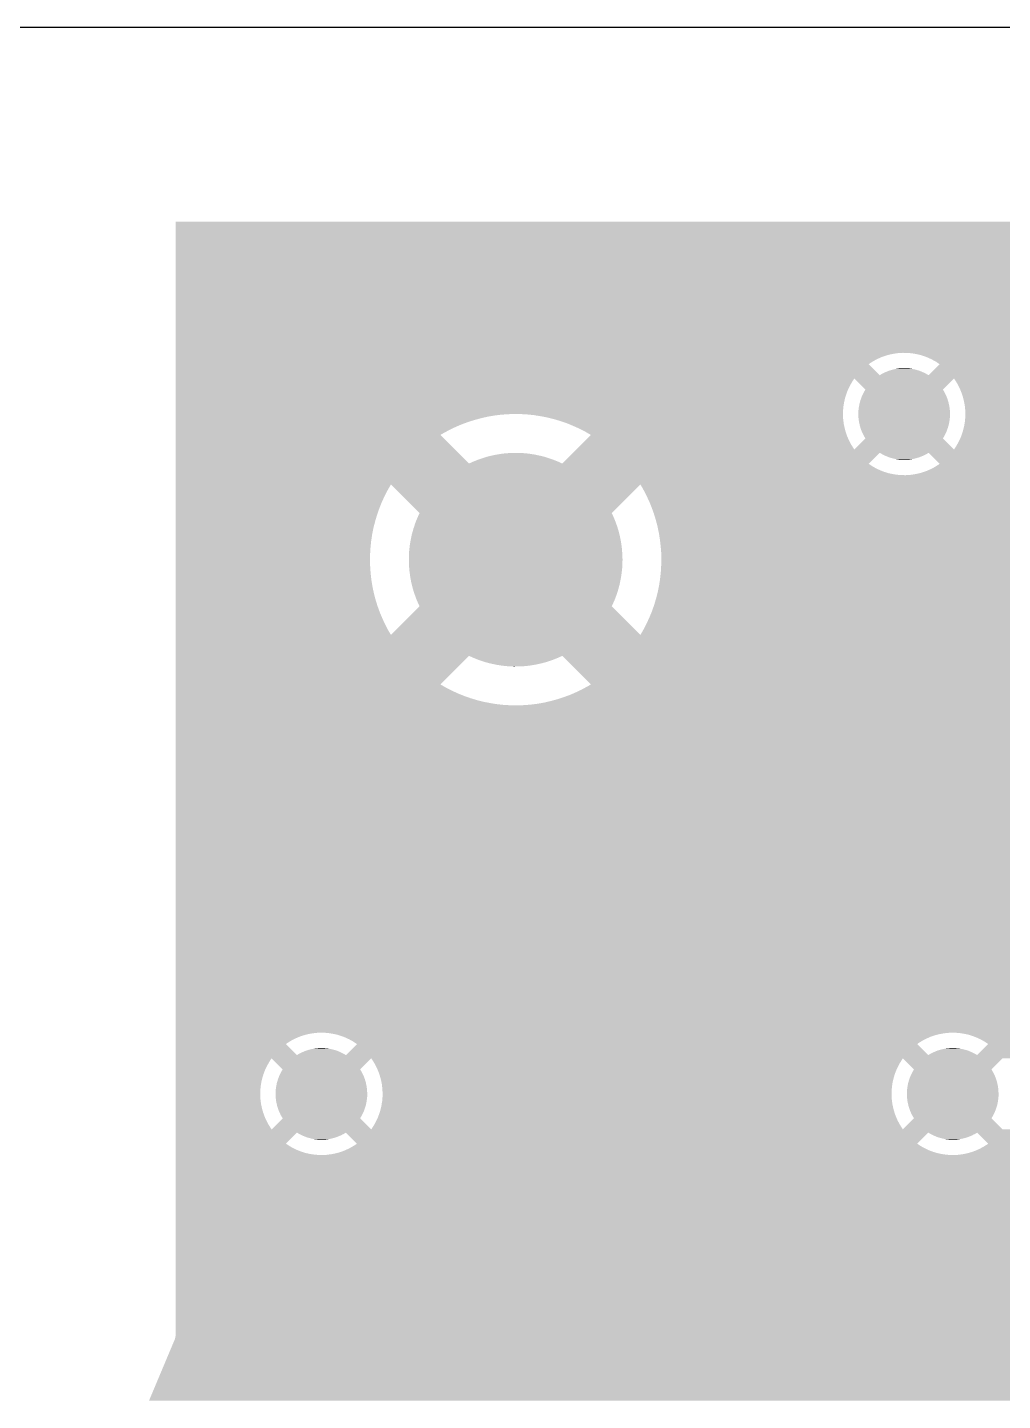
# Model space of a CAD drawing. Extents: x 295 to 953, y 10 to 290.
# Drawn here: x 599.49 to 612.24, y 252.04 to 270 of the extents above; entities that cross this region are included whole.
import ezdxf

# ---------------------------------------------------------------- set-up
doc = ezdxf.new("R2010")
doc.units = 0
doc.header["$LTSCALE"] = 5
doc.header["$MEASUREMENT"] = 0
doc.layers.add('FROMC1', color=7, linetype='CONTINUOUS')

msp = doc.modelspace()

# ---------------------------------------------------------------- linework, layer by layer
at = {"layer": 'FROMC1'}
msp.add_line((794.473, 270), (586.477, 270), dxfattribs=at)
msp.add_line((794.473, 270), (586.477, 270), dxfattribs=at)
for points in [[(601.433, 267.459), (601.433, 267.46), (639.406, 267.459), (639.405, 267.46)], [(601.433, 265.745), (601.433, 267.459), (639.406, 265.745), (639.406, 267.459)], [(601.433, 265.742), (601.433, 265.745), (610.883, 265.742), (610.94, 265.745)], [(601.433, 265.734), (601.433, 265.742), (610.827, 265.734), (610.883, 265.742)], [(601.433, 265.723), (601.433, 265.734), (610.771, 265.723), (610.827, 265.734)], [(610.997, 265.744), (610.94, 265.745), (631.246, 265.744), (631.26, 265.745)], [(611.026, 265.742), (610.997, 265.744), (631.203, 265.742), (631.246, 265.744)], [(611.054, 265.739), (611.026, 265.742), (631.185, 265.739), (631.203, 265.742)], [(611.085, 265.734), (611.054, 265.739), (631.147, 265.734), (631.185, 265.739)], [(611.11, 265.73), (611.085, 265.734), (631.127, 265.73), (631.147, 265.734)], [(601.433, 265.708), (601.433, 265.723), (610.716, 265.708), (610.771, 265.723)], [(601.433, 265.689), (601.433, 265.708), (610.662, 265.689), (610.716, 265.708)], [(601.433, 265.666), (601.433, 265.689), (610.61, 265.666), (610.662, 265.689)], [(601.433, 265.639), (601.433, 265.666), (610.559, 265.639), (610.61, 265.666)], [(601.433, 265.609), (601.433, 265.639), (610.511, 265.609), (610.559, 265.639)], [(601.433, 265.596), (601.433, 265.609), (610.493, 265.596), (610.511, 265.609)], [(601.433, 265.452), (601.433, 265.596), (610.637, 265.452), (610.493, 265.596)], [(611.142, 265.723), (611.11, 265.73), (631.091, 265.723), (631.127, 265.73)], [(611.166, 265.718), (611.142, 265.723), (631.071, 265.718), (631.091, 265.723)], [(611.198, 265.708), (611.166, 265.718), (631.036, 265.708), (631.071, 265.718)], [(611.22, 265.701), (611.198, 265.708), (631.016, 265.701), (631.036, 265.708)], [(611.252, 265.689), (611.22, 265.701), (630.982, 265.689), (631.016, 265.701)], [(611.273, 265.68), (611.252, 265.689), (630.963, 265.68), (630.982, 265.689)], [(611.292, 265.671), (611.273, 265.68), (630.943, 265.671), (630.963, 265.68)], [(611.325, 265.656), (611.292, 265.671), (622.352, 265.656), (622.515, 265.671)], [(611.319, 265.493), (611.417, 265.591), (621.912, 265.493), (622.1, 265.591)], [(611.333, 265.651), (611.325, 265.656), (622.304, 265.651), (622.352, 265.656)], [(611.375, 265.628), (611.333, 265.651), (622.225, 265.628), (622.304, 265.651)], [(611.422, 265.596), (611.375, 265.628), (622.118, 265.596), (622.225, 265.628)], [(611.417, 265.591), (611.422, 265.596), (622.1, 265.591), (622.118, 265.596)], [(601.433, 265.41), (601.433, 265.452), (621.807, 265.41), (621.86, 265.452)], [(601.433, 265.452), (601.433, 265.452), (610.638, 265.452), (610.637, 265.452)], [(601.433, 265.362), (601.433, 265.41), (610.275, 265.362), (610.306, 265.41)], [(610.451, 265.265), (610.306, 265.41), (611.464, 265.265), (611.609, 265.41)], [(610.638, 265.452), (610.666, 265.469), (611.278, 265.452), (611.248, 265.469)], [(610.666, 265.469), (610.681, 265.476), (611.248, 265.469), (611.235, 265.476)], [(610.681, 265.476), (610.71, 265.491), (611.235, 265.476), (611.204, 265.491)], [(610.71, 265.491), (610.726, 265.497), (611.204, 265.491), (611.19, 265.497)], [(610.726, 265.497), (610.756, 265.51), (611.19, 265.497), (611.158, 265.51)], [(610.756, 265.51), (610.773, 265.515), (611.158, 265.51), (611.144, 265.515)], [(610.773, 265.515), (610.803, 265.524), (611.144, 265.515), (611.11, 265.524)], [(610.803, 265.524), (610.821, 265.528), (611.11, 265.524), (611.096, 265.528)], [(610.821, 265.528), (610.851, 265.535), (611.096, 265.528), (611.061, 265.535)], [(610.851, 265.535), (610.87, 265.538), (611.061, 265.535), (611.048, 265.538)], [(610.87, 265.538), (610.9, 265.542), (611.048, 265.538), (611.011, 265.542)], [(610.9, 265.542), (610.924, 265.543), (611.011, 265.542), (610.999, 265.543)], [(610.924, 265.543), (610.95, 265.544), (610.999, 265.543), (610.95, 265.544)], [(611.278, 265.452), (611.319, 265.493), (621.86, 265.452), (621.912, 265.493)], [(611.631, 265.377), (611.609, 265.41), (621.766, 265.377), (621.807, 265.41)], [(611.64, 265.362), (611.631, 265.377), (621.746, 265.362), (621.766, 265.377)], [(601.433, 265.312), (601.433, 265.362), (610.247, 265.312), (610.275, 265.362)], [(601.433, 265.261), (601.433, 265.312), (610.222, 265.261), (610.247, 265.312)], [(601.433, 265.208), (601.433, 265.261), (610.202, 265.208), (610.222, 265.261)], [(601.433, 265.153), (601.433, 265.208), (610.185, 265.153), (610.202, 265.208)], [(610.409, 265.185), (610.426, 265.222), (611.507, 265.185), (611.489, 265.222)], [(610.426, 265.222), (610.43, 265.229), (611.489, 265.222), (611.485, 265.229)], [(610.43, 265.229), (610.451, 265.265), (611.485, 265.229), (611.464, 265.265)], [(611.66, 265.328), (611.64, 265.362), (621.717, 265.328), (621.746, 265.362)], [(611.686, 265.277), (611.66, 265.328), (621.674, 265.277), (621.717, 265.328)], [(611.707, 265.224), (611.686, 265.277), (621.628, 265.224), (621.674, 265.277)], [(611.715, 265.201), (611.707, 265.224), (621.608, 265.201), (621.628, 265.224)], [(611.725, 265.17), (611.715, 265.201), (621.591, 265.17), (621.608, 265.201)], [(601.433, 265.098), (601.433, 265.153), (610.172, 265.098), (610.185, 265.153)], [(601.433, 265.041), (601.433, 265.098), (610.163, 265.041), (610.172, 265.098)], [(601.433, 264.984), (601.433, 265.041), (610.158, 264.984), (610.163, 265.041)], [(610.36, 264.994), (610.365, 265.035), (611.555, 264.994), (611.55, 265.035)], [(610.365, 265.035), (610.367, 265.043), (611.55, 265.035), (611.549, 265.043)], [(610.367, 265.043), (610.374, 265.084), (611.549, 265.043), (611.54, 265.084)], [(610.374, 265.084), (610.377, 265.092), (611.54, 265.084), (611.539, 265.092)], [(610.377, 265.092), (610.388, 265.131), (611.539, 265.092), (611.527, 265.131)], [(610.388, 265.131), (610.391, 265.139), (611.527, 265.131), (611.525, 265.139)], [(610.391, 265.139), (610.405, 265.178), (611.525, 265.139), (611.51, 265.178)], [(610.405, 265.178), (610.409, 265.185), (611.51, 265.178), (611.507, 265.185)], [(611.739, 265.115), (611.725, 265.17), (621.56, 265.115), (621.591, 265.17)], [(611.75, 265.059), (611.739, 265.115), (621.528, 265.059), (621.56, 265.115)], [(611.754, 265.017), (611.75, 265.059), (621.504, 265.017), (621.528, 265.059)], [(611.756, 265.002), (611.754, 265.017), (621.499, 265.002), (621.504, 265.017)], [(601.433, 264.945), (601.433, 264.984), (610.158, 264.945), (610.158, 264.984)], [(601.433, 264.942), (601.433, 264.945), (605.768, 264.942), (605.856, 264.945)], [(601.433, 264.935), (601.433, 264.942), (605.681, 264.935), (605.768, 264.942)], [(601.433, 264.924), (601.433, 264.935), (605.593, 264.924), (605.681, 264.935)], [(601.433, 264.909), (601.433, 264.924), (605.507, 264.909), (605.593, 264.924)], [(601.433, 264.889), (601.433, 264.909), (605.421, 264.889), (605.507, 264.909)], [(601.433, 264.866), (601.433, 264.889), (605.336, 264.866), (605.421, 264.889)], [(601.433, 264.839), (601.433, 264.866), (605.252, 264.839), (605.336, 264.866)], [(601.433, 264.809), (601.433, 264.839), (605.17, 264.809), (605.252, 264.839)], [(605.944, 264.944), (605.856, 264.945), (610.158, 264.944), (610.158, 264.945)], [(606.032, 264.939), (605.944, 264.944), (610.158, 264.939), (610.158, 264.944)], [(606.119, 264.93), (606.032, 264.939), (610.158, 264.93), (610.158, 264.939)], [(606.133, 264.927), (606.119, 264.93), (610.158, 264.927), (610.158, 264.93)], [(606.206, 264.916), (606.133, 264.927), (610.158, 264.916), (610.158, 264.927)], [(606.293, 264.899), (606.206, 264.916), (610.159, 264.899), (610.158, 264.916)], [(606.378, 264.878), (606.293, 264.899), (610.16, 264.878), (610.159, 264.899)], [(606.403, 264.871), (606.378, 264.878), (610.161, 264.871), (610.16, 264.878)], [(606.462, 264.853), (606.403, 264.871), (610.163, 264.853), (610.161, 264.871)], [(606.546, 264.824), (606.462, 264.853), (610.167, 264.824), (610.163, 264.853)], [(610.358, 264.945), (610.36, 264.986), (611.557, 264.945), (611.555, 264.986)], [(610.36, 264.904), (610.358, 264.945), (611.556, 264.904), (611.557, 264.945)], [(610.36, 264.986), (610.36, 264.994), (611.555, 264.986), (611.555, 264.994)], [(610.36, 264.896), (610.36, 264.904), (611.555, 264.896), (611.556, 264.904)], [(610.365, 264.855), (610.36, 264.896), (611.55, 264.855), (611.555, 264.896)], [(610.366, 264.847), (610.365, 264.855), (611.549, 264.847), (611.55, 264.855)], [(610.375, 264.806), (610.366, 264.847), (611.541, 264.806), (611.549, 264.847)], [(611.747, 264.816), (611.752, 264.849), (621.436, 264.816), (621.447, 264.849)], [(611.752, 264.849), (611.757, 264.906), (621.447, 264.849), (621.466, 264.906)], [(611.758, 264.945), (611.756, 265.002), (621.48, 264.945), (621.499, 265.002)], [(611.757, 264.906), (611.758, 264.945), (621.466, 264.906), (621.48, 264.945)], [(601.433, 264.774), (601.433, 264.809), (605.089, 264.774), (605.17, 264.809)], [(601.433, 264.736), (601.433, 264.774), (605.01, 264.736), (605.089, 264.774)], [(601.433, 264.694), (601.433, 264.736), (604.932, 264.694), (605.01, 264.736)], [(601.433, 264.671), (601.433, 264.694), (604.893, 264.671), (604.932, 264.694)], [(601.433, 264.297), (601.433, 264.671), (605.267, 264.297), (604.893, 264.671)], [(606.571, 264.814), (606.546, 264.824), (610.168, 264.814), (610.167, 264.824)], [(606.627, 264.791), (606.571, 264.814), (610.173, 264.791), (610.168, 264.814)], [(606.7, 264.758), (606.627, 264.791), (610.18, 264.758), (610.173, 264.791)], [(606.707, 264.755), (606.7, 264.758), (610.181, 264.755), (610.18, 264.758)], [(606.786, 264.715), (606.707, 264.755), (610.192, 264.715), (610.181, 264.755)], [(606.806, 264.703), (606.786, 264.715), (610.195, 264.703), (610.192, 264.715)], [(606.862, 264.671), (606.806, 264.703), (610.206, 264.671), (610.195, 264.703)], [(606.84, 264.65), (606.862, 264.671), (610.214, 264.65), (610.206, 264.671)], [(610.376, 264.798), (610.375, 264.806), (611.539, 264.798), (611.541, 264.806)], [(610.388, 264.759), (610.376, 264.798), (611.527, 264.759), (611.539, 264.798)], [(610.39, 264.751), (610.388, 264.759), (611.524, 264.751), (611.527, 264.759)], [(610.405, 264.712), (610.39, 264.751), (611.51, 264.712), (611.524, 264.751)], [(610.408, 264.705), (610.405, 264.712), (611.507, 264.705), (611.51, 264.712)], [(610.426, 264.668), (610.408, 264.705), (611.489, 264.668), (611.507, 264.705)], [(610.43, 264.661), (610.426, 264.668), (611.485, 264.661), (611.489, 264.668)], [(610.451, 264.625), (610.43, 264.661), (611.464, 264.625), (611.485, 264.661)], [(611.693, 264.629), (611.713, 264.681), (617.468, 264.629), (617.684, 264.681)], [(611.713, 264.682), (611.719, 264.701), (617.703, 264.682), (617.943, 264.701)], [(611.713, 264.681), (611.713, 264.682), (617.684, 264.681), (617.703, 264.682)], [(611.719, 264.701), (611.73, 264.737), (621.421, 264.701), (621.426, 264.737)], [(611.73, 264.737), (611.743, 264.792), (621.426, 264.737), (621.433, 264.792)], [(611.743, 264.792), (611.747, 264.816), (621.433, 264.792), (621.436, 264.816)], [(606.629, 264.438), (606.671, 264.48), (617.054, 264.438), (617.124, 264.48)], [(606.671, 264.48), (606.689, 264.498), (610.306, 264.48), (610.294, 264.498)], [(606.689, 264.498), (606.738, 264.547), (610.294, 264.498), (610.264, 264.547)], [(606.738, 264.547), (606.788, 264.597), (610.264, 264.547), (610.237, 264.597)], [(606.788, 264.597), (606.84, 264.65), (610.237, 264.597), (610.214, 264.65)], [(610.306, 264.48), (610.451, 264.625), (611.609, 264.48), (611.464, 264.625)], [(611.609, 264.48), (611.636, 264.522), (617.124, 264.48), (617.191, 264.522)], [(611.636, 264.522), (611.64, 264.528), (617.191, 264.522), (617.207, 264.528)], [(611.64, 264.528), (611.668, 264.578), (617.207, 264.528), (617.327, 264.578)], [(611.668, 264.578), (611.689, 264.62), (617.327, 264.578), (617.431, 264.62)], [(611.689, 264.62), (611.693, 264.629), (617.431, 264.62), (617.468, 264.629)], [(601.433, 264.294), (601.433, 264.297), (610.493, 264.294), (610.496, 264.297)], [(605.267, 264.297), (605.319, 264.321), (606.488, 264.297), (606.435, 264.321)], [(605.319, 264.321), (605.337, 264.328), (606.435, 264.321), (606.419, 264.328)], [(605.337, 264.328), (605.389, 264.349), (606.419, 264.328), (606.365, 264.349)], [(605.389, 264.349), (605.407, 264.355), (606.365, 264.349), (606.349, 264.355)], [(605.407, 264.355), (605.461, 264.373), (606.349, 264.355), (606.293, 264.373)], [(605.461, 264.373), (605.479, 264.379), (606.293, 264.373), (606.277, 264.379)], [(605.479, 264.379), (605.533, 264.394), (606.277, 264.379), (606.221, 264.394)], [(605.533, 264.394), (605.552, 264.398), (606.221, 264.394), (606.204, 264.398)], [(605.552, 264.398), (605.606, 264.41), (606.204, 264.398), (606.147, 264.41)], [(605.606, 264.41), (605.627, 264.414), (606.147, 264.41), (606.131, 264.414)], [(605.627, 264.414), (605.681, 264.423), (606.131, 264.414), (606.072, 264.423)], [(605.681, 264.423), (605.702, 264.426), (606.072, 264.423), (606.056, 264.426)], [(605.702, 264.426), (605.756, 264.432), (606.056, 264.426), (605.996, 264.432)], [(605.756, 264.432), (605.78, 264.433), (605.996, 264.432), (605.981, 264.433)], [(605.78, 264.433), (605.831, 264.436), (605.981, 264.433), (605.916, 264.436)], [(605.831, 264.436), (605.906, 264.437), (605.916, 264.436), (605.906, 264.437)], [(606.488, 264.297), (606.629, 264.438), (610.496, 264.297), (610.637, 264.438)], [(606.629, 264.438), (606.629, 264.438), (610.637, 264.438), (610.638, 264.438)], [(610.667, 264.421), (610.638, 264.438), (611.249, 264.421), (611.278, 264.438)], [(610.68, 264.414), (610.667, 264.421), (611.234, 264.414), (611.249, 264.421)], [(610.711, 264.399), (610.68, 264.414), (611.205, 264.399), (611.234, 264.414)], [(610.725, 264.393), (610.711, 264.399), (611.189, 264.393), (611.205, 264.399)], [(610.757, 264.38), (610.725, 264.393), (611.159, 264.38), (611.189, 264.393)], [(610.771, 264.375), (610.757, 264.38), (611.142, 264.375), (611.159, 264.38)], [(610.805, 264.366), (610.771, 264.375), (611.112, 264.366), (611.142, 264.375)], [(610.819, 264.362), (610.805, 264.366), (611.094, 264.362), (611.112, 264.366)], [(610.854, 264.355), (610.819, 264.362), (611.064, 264.355), (611.094, 264.362)], [(610.867, 264.352), (610.854, 264.355), (611.045, 264.352), (611.064, 264.355)], [(610.904, 264.348), (610.867, 264.352), (611.015, 264.348), (611.045, 264.352)], [(610.916, 264.347), (610.904, 264.348), (610.991, 264.347), (611.015, 264.348)], [(610.965, 264.346), (610.916, 264.347), (610.965, 264.346), (610.991, 264.347)], [(611.329, 264.386), (611.278, 264.438), (616.97, 264.386), (617.054, 264.438)], [(611.422, 264.294), (611.329, 264.386), (616.86, 264.294), (616.97, 264.386)], [(601.433, 264.262), (601.433, 264.294), (610.541, 264.262), (610.493, 264.294)], [(601.433, 264.234), (601.433, 264.262), (610.59, 264.234), (610.541, 264.262)], [(601.433, 264.21), (601.433, 264.234), (610.642, 264.21), (610.59, 264.234)], [(601.433, 264.189), (601.433, 264.21), (610.695, 264.189), (610.642, 264.21)], [(601.433, 264.172), (601.433, 264.189), (610.749, 264.172), (610.695, 264.189)], [(601.433, 264.16), (601.433, 264.172), (610.805, 264.16), (610.749, 264.172)], [(601.433, 264.151), (601.433, 264.16), (610.861, 264.151), (610.805, 264.16)], [(601.433, 264.146), (601.433, 264.151), (610.918, 264.146), (610.861, 264.151)], [(601.433, 264.145), (601.433, 264.146), (610.975, 264.145), (610.918, 264.146)], [(601.433, 264.024), (601.433, 264.145), (616.605, 264.024), (616.709, 264.145)], [(610.975, 264.145), (611.032, 264.148), (616.709, 264.145), (616.711, 264.148)], [(611.032, 264.148), (611.089, 264.156), (616.711, 264.148), (616.718, 264.156)], [(611.089, 264.156), (611.144, 264.167), (616.718, 264.156), (616.728, 264.167)], [(611.144, 264.167), (611.199, 264.182), (616.728, 264.167), (616.741, 264.182)], [(611.199, 264.182), (611.253, 264.201), (616.741, 264.182), (616.757, 264.201)], [(611.253, 264.201), (611.291, 264.218), (616.757, 264.201), (616.772, 264.218)], [(611.291, 264.218), (611.305, 264.224), (616.772, 264.218), (616.779, 264.224)], [(611.305, 264.224), (611.356, 264.251), (616.779, 264.224), (616.81, 264.251)], [(611.356, 264.251), (611.404, 264.281), (616.81, 264.251), (616.846, 264.281)], [(611.404, 264.281), (611.422, 264.294), (616.846, 264.281), (616.86, 264.294)], [(601.433, 263.948), (601.433, 264.024), (604.203, 263.948), (604.247, 264.024)], [(601.433, 263.87), (601.433, 263.948), (604.163, 263.87), (604.203, 263.948)], [(604.621, 263.65), (604.247, 264.024), (607.134, 263.65), (607.508, 264.024)], [(607.51, 264.021), (607.508, 264.024), (616.602, 264.021), (616.605, 264.024)], [(607.542, 263.967), (607.51, 264.021), (616.569, 263.967), (616.602, 264.021)], [(607.583, 263.889), (607.542, 263.967), (616.52, 263.889), (616.569, 263.967)], [(601.433, 263.79), (601.433, 263.87), (604.126, 263.79), (604.163, 263.87)], [(601.433, 263.708), (601.433, 263.79), (604.094, 263.708), (604.126, 263.79)], [(607.62, 263.809), (607.583, 263.889), (616.471, 263.809), (616.52, 263.889)], [(607.624, 263.801), (607.62, 263.809), (616.466, 263.801), (616.471, 263.809)], [(607.654, 263.728), (607.624, 263.801), (616.435, 263.728), (616.466, 263.801)], [(601.433, 263.625), (601.433, 263.708), (604.065, 263.625), (604.094, 263.708)], [(601.433, 263.541), (601.433, 263.625), (604.04, 263.541), (604.065, 263.625)], [(604.579, 263.555), (604.59, 263.581), (607.176, 263.555), (607.165, 263.581)], [(604.59, 263.581), (604.609, 263.624), (607.165, 263.581), (607.146, 263.624)], [(604.609, 263.624), (604.621, 263.65), (607.146, 263.624), (607.134, 263.65)], [(607.684, 263.645), (607.654, 263.728), (616.401, 263.645), (616.435, 263.728)], [(607.71, 263.561), (607.684, 263.645), (616.365, 263.561), (616.401, 263.645)], [(601.433, 263.455), (601.433, 263.541), (604.018, 263.455), (604.04, 263.541)], [(601.433, 263.369), (601.433, 263.455), (604.001, 263.369), (604.018, 263.455)], [(604.519, 263.367), (604.532, 263.412), (607.235, 263.367), (607.224, 263.412)], [(604.532, 263.412), (604.539, 263.44), (607.224, 263.412), (607.216, 263.44)], [(604.539, 263.44), (604.554, 263.484), (607.216, 263.44), (607.202, 263.484)], [(604.554, 263.484), (604.562, 263.511), (607.202, 263.484), (607.192, 263.511)], [(604.562, 263.511), (604.579, 263.555), (607.192, 263.511), (607.176, 263.555)], [(607.732, 263.476), (607.71, 263.561), (616.344, 263.476), (616.365, 263.561)], [(607.75, 263.39), (607.732, 263.476), (616.323, 263.39), (616.344, 263.476)], [(601.433, 263.282), (601.433, 263.369), (603.988, 263.282), (604.001, 263.369)], [(601.433, 263.194), (601.433, 263.282), (603.979, 263.194), (603.988, 263.282)], [(604.489, 263.19), (604.492, 263.219), (607.266, 263.19), (607.263, 263.219)], [(604.492, 263.219), (604.499, 263.265), (607.263, 263.219), (607.256, 263.265)], [(604.499, 263.265), (604.504, 263.293), (607.256, 263.265), (607.251, 263.293)], [(604.504, 263.293), (604.513, 263.339), (607.251, 263.293), (607.242, 263.339)], [(604.513, 263.339), (604.519, 263.367), (607.242, 263.339), (607.235, 263.367)], [(607.763, 263.309), (607.75, 263.39), (616.303, 263.309), (616.323, 263.39)], [(607.764, 263.303), (607.763, 263.309), (616.303, 263.303), (616.303, 263.309)], [(607.774, 263.216), (607.764, 263.303), (616.296, 263.216), (616.303, 263.303)], [(601.433, 263.107), (601.433, 263.194), (603.974, 263.107), (603.979, 263.194)], [(601.433, 263.04), (601.433, 263.107), (603.973, 263.04), (603.974, 263.107)], [(601.433, 262.952), (601.433, 263.04), (603.975, 262.952), (603.973, 263.04)], [(604.481, 263.069), (604.483, 263.115), (607.274, 263.069), (607.273, 263.115)], [(604.481, 263.04), (604.481, 263.069), (607.275, 263.04), (607.274, 263.069)], [(604.481, 263.011), (604.481, 263.04), (607.274, 263.011), (607.275, 263.04)], [(604.483, 263.115), (604.484, 263.144), (607.273, 263.115), (607.27, 263.144)], [(604.484, 263.144), (604.489, 263.19), (607.27, 263.144), (607.266, 263.19)], [(607.781, 263.128), (607.774, 263.216), (616.289, 263.128), (616.296, 263.216)], [(607.783, 263.04), (607.781, 263.128), (616.281, 263.04), (616.289, 263.128)], [(607.781, 262.973), (607.783, 263.04), (616.287, 262.973), (616.281, 263.04)], [(601.433, 262.864), (601.433, 262.952), (603.981, 262.864), (603.975, 262.952)], [(601.433, 262.777), (601.433, 262.864), (603.991, 262.777), (603.981, 262.864)], [(604.483, 262.965), (604.481, 263.011), (607.272, 262.965), (607.274, 263.011)], [(604.485, 262.936), (604.483, 262.965), (607.271, 262.936), (607.272, 262.965)], [(604.489, 262.89), (604.485, 262.936), (607.266, 262.89), (607.271, 262.936)], [(604.493, 262.861), (604.489, 262.89), (607.263, 262.861), (607.266, 262.89)], [(604.499, 262.815), (604.493, 262.861), (607.256, 262.815), (607.263, 262.861)], [(607.767, 262.798), (607.776, 262.886), (616.3, 262.798), (616.293, 262.886)], [(607.776, 262.886), (607.781, 262.973), (616.293, 262.886), (616.287, 262.973)], [(601.433, 262.69), (601.433, 262.777), (604.005, 262.69), (603.991, 262.777)], [(601.433, 262.604), (601.433, 262.69), (604.023, 262.604), (604.005, 262.69)], [(604.504, 262.787), (604.499, 262.815), (607.251, 262.787), (607.256, 262.815)], [(604.513, 262.741), (604.504, 262.787), (607.242, 262.741), (607.251, 262.787)], [(604.52, 262.713), (604.513, 262.741), (607.236, 262.713), (607.242, 262.741)], [(604.531, 262.668), (604.52, 262.713), (607.224, 262.668), (607.236, 262.713)], [(607.737, 262.625), (607.754, 262.711), (616.339, 262.625), (616.318, 262.711)], [(607.754, 262.711), (607.765, 262.781), (616.318, 262.711), (616.302, 262.781)], [(607.765, 262.781), (607.767, 262.798), (616.302, 262.781), (616.3, 262.798)], [(601.433, 262.519), (601.433, 262.604), (604.045, 262.519), (604.023, 262.604)], [(601.433, 262.435), (601.433, 262.519), (604.071, 262.435), (604.045, 262.519)], [(604.539, 262.64), (604.531, 262.668), (607.216, 262.64), (607.224, 262.668)], [(604.553, 262.596), (604.539, 262.64), (607.202, 262.596), (607.216, 262.64)], [(604.563, 262.569), (604.553, 262.596), (607.193, 262.569), (607.202, 262.596)], [(604.579, 262.525), (604.563, 262.569), (607.176, 262.525), (607.193, 262.569)], [(604.59, 262.499), (604.579, 262.525), (607.165, 262.499), (607.176, 262.525)], [(607.691, 262.455), (607.712, 262.529), (616.392, 262.455), (616.362, 262.529)], [(607.712, 262.529), (607.716, 262.539), (616.362, 262.529), (616.359, 262.539)], [(607.716, 262.539), (607.737, 262.625), (616.359, 262.539), (616.339, 262.625)], [(601.433, 262.352), (601.433, 262.435), (604.101, 262.352), (604.071, 262.435)], [(601.433, 262.271), (601.433, 262.352), (604.135, 262.271), (604.101, 262.352)], [(604.247, 262.056), (604.621, 262.43), (607.509, 262.056), (607.134, 262.43)], [(604.609, 262.456), (604.59, 262.499), (607.146, 262.456), (607.165, 262.499)], [(604.621, 262.43), (604.609, 262.456), (607.134, 262.43), (607.146, 262.456)], [(607.629, 262.29), (607.662, 262.372), (616.46, 262.29), (616.427, 262.372)], [(607.662, 262.372), (607.691, 262.455), (616.427, 262.372), (616.392, 262.455)], [(601.433, 262.191), (601.433, 262.271), (604.172, 262.191), (604.135, 262.271)], [(601.433, 262.113), (601.433, 262.191), (604.213, 262.113), (604.172, 262.191)], [(607.552, 262.132), (607.592, 262.21), (616.557, 262.132), (616.509, 262.21)], [(607.592, 262.21), (607.628, 262.289), (616.509, 262.21), (616.461, 262.289)], [(607.628, 262.289), (607.629, 262.29), (616.461, 262.289), (616.46, 262.29)], [(601.433, 262.056), (601.433, 262.113), (604.247, 262.056), (604.213, 262.113)], [(601.433, 261.869), (601.433, 262.056), (616.764, 261.869), (616.606, 262.056)], [(607.509, 262.056), (607.515, 262.067), (616.606, 262.056), (616.596, 262.067)], [(607.515, 262.067), (607.552, 262.132), (616.596, 262.067), (616.557, 262.132)], [(601.433, 261.783), (601.433, 261.869), (616.864, 261.783), (616.764, 261.869)], [(601.433, 261.409), (601.433, 261.783), (604.893, 261.409), (605.267, 261.783)], [(605.32, 261.759), (605.267, 261.783), (606.436, 261.759), (606.488, 261.783)], [(606.571, 261.7), (606.488, 261.783), (616.961, 261.7), (616.864, 261.783)], [(605.336, 261.752), (605.32, 261.759), (606.418, 261.752), (606.436, 261.759)], [(605.39, 261.731), (605.336, 261.752), (606.366, 261.731), (606.418, 261.752)], [(605.406, 261.725), (605.39, 261.731), (606.348, 261.725), (606.366, 261.731)], [(605.462, 261.707), (605.406, 261.725), (606.295, 261.707), (606.348, 261.725)], [(605.478, 261.701), (605.462, 261.707), (606.276, 261.701), (606.295, 261.707)], [(605.534, 261.686), (605.478, 261.701), (606.222, 261.686), (606.276, 261.701)], [(605.551, 261.682), (605.534, 261.686), (606.203, 261.682), (606.222, 261.686)], [(605.608, 261.67), (605.551, 261.682), (606.149, 261.67), (606.203, 261.682)], [(605.624, 261.666), (605.608, 261.67), (606.129, 261.666), (606.149, 261.67)], [(605.683, 261.657), (605.624, 261.666), (606.074, 261.657), (606.129, 261.666)], [(605.699, 261.654), (605.683, 261.657), (606.053, 261.654), (606.074, 261.657)], [(605.759, 261.648), (605.699, 261.654), (605.999, 261.648), (606.053, 261.654)], [(605.774, 261.647), (605.759, 261.648), (605.975, 261.647), (605.999, 261.648)], [(605.839, 261.644), (605.774, 261.647), (605.924, 261.644), (605.975, 261.647)], [(605.849, 261.643), (605.839, 261.644), (605.849, 261.643), (605.924, 261.644)], [(606.708, 261.563), (606.571, 261.7), (617.182, 261.563), (616.961, 261.7)], [(606.808, 261.463), (606.708, 261.563), (617.421, 261.463), (617.182, 261.563)], [(606.862, 261.409), (606.808, 261.463), (617.64, 261.409), (617.421, 261.463)], [(601.433, 261.365), (601.433, 261.409), (604.97, 261.365), (604.893, 261.409)], [(601.433, 261.325), (601.433, 261.365), (605.048, 261.325), (604.97, 261.365)], [(601.433, 261.289), (601.433, 261.325), (605.128, 261.289), (605.048, 261.325)], [(601.433, 261.256), (601.433, 261.289), (605.21, 261.256), (605.128, 261.289)], [(601.433, 261.227), (601.433, 261.256), (605.293, 261.227), (605.21, 261.256)], [(606.503, 261.241), (606.554, 261.26), (621.434, 261.241), (621.436, 261.26)], [(606.554, 261.26), (606.585, 261.271), (621.436, 261.26), (621.44, 261.271)], [(606.585, 261.271), (606.666, 261.306), (621.44, 261.271), (621.452, 261.306)], [(606.666, 261.306), (606.746, 261.344), (621.452, 261.306), (621.465, 261.344)], [(606.746, 261.344), (606.809, 261.379), (621.465, 261.344), (621.476, 261.379)], [(606.809, 261.379), (606.823, 261.386), (617.943, 261.379), (617.853, 261.386)], [(606.823, 261.386), (606.848, 261.401), (617.853, 261.386), (617.673, 261.401)], [(606.848, 261.401), (606.862, 261.409), (617.673, 261.401), (617.64, 261.409)], [(601.433, 261.202), (601.433, 261.227), (605.377, 261.202), (605.293, 261.227)], [(601.433, 261.181), (601.433, 261.202), (605.462, 261.181), (605.377, 261.202)], [(601.433, 261.164), (601.433, 261.181), (605.549, 261.164), (605.462, 261.181)], [(601.433, 261.15), (601.433, 261.164), (605.636, 261.15), (605.549, 261.164)], [(601.433, 261.141), (601.433, 261.15), (605.723, 261.141), (605.636, 261.15)], [(601.433, 261.136), (601.433, 261.141), (605.811, 261.136), (605.723, 261.141)], [(601.433, 261.135), (601.433, 261.136), (605.899, 261.135), (605.811, 261.136)], [(601.433, 261.05), (601.433, 261.135), (621.408, 261.05), (621.419, 261.135)], [(605.899, 261.135), (605.987, 261.138), (621.419, 261.135), (621.42, 261.138)], [(605.987, 261.138), (606.075, 261.145), (621.42, 261.138), (621.421, 261.145)], [(606.075, 261.145), (606.162, 261.156), (621.421, 261.145), (621.422, 261.156)], [(606.162, 261.156), (606.249, 261.171), (621.422, 261.156), (621.424, 261.171)], [(606.249, 261.171), (606.334, 261.191), (621.424, 261.171), (621.427, 261.191)], [(606.334, 261.191), (606.419, 261.214), (621.427, 261.191), (621.43, 261.214)], [(606.419, 261.214), (606.503, 261.241), (621.43, 261.214), (621.434, 261.241)], [(601.433, 261.008), (601.433, 261.05), (621.407, 261.008), (621.408, 261.05)], [(601.433, 260.797), (601.433, 261.008), (621.427, 260.797), (621.407, 261.008)], [(601.433, 260.594), (601.433, 260.797), (621.487, 260.594), (621.427, 260.797)], [(601.433, 260.406), (601.433, 260.594), (621.585, 260.406), (621.487, 260.594)], [(601.433, 260.24), (601.433, 260.406), (621.717, 260.24), (621.585, 260.406)], [(601.433, 260.102), (601.433, 260.24), (621.878, 260.102), (621.717, 260.24)], [(601.433, 259.997), (601.433, 260.102), (622.062, 259.997), (621.878, 260.102)], [(601.433, 259.93), (601.433, 259.997), (622.263, 259.93), (622.062, 259.997)], [(601.433, 259.901), (601.433, 259.93), (622.473, 259.901), (622.263, 259.93)], [(601.433, 259.781), (601.433, 259.901), (634.127, 259.781), (634.116, 259.901)], [(601.433, 259.901), (601.433, 259.901), (622.515, 259.901), (622.473, 259.901)], [(601.433, 259.578), (601.433, 259.781), (634.187, 259.578), (634.127, 259.781)], [(601.433, 259.39), (601.433, 259.578), (634.285, 259.39), (634.187, 259.578)], [(601.433, 259.224), (601.433, 259.39), (634.417, 259.224), (634.285, 259.39)], [(601.433, 259.086), (601.433, 259.224), (634.578, 259.086), (634.417, 259.224)], [(601.433, 258.981), (601.433, 259.086), (634.762, 258.981), (634.578, 259.086)], [(601.433, 258.914), (601.433, 258.981), (634.963, 258.914), (634.762, 258.981)], [(601.433, 258.885), (601.433, 258.914), (635.173, 258.885), (634.963, 258.914)], [(601.433, 256.855), (601.433, 258.885), (639.406, 256.855), (639.406, 258.885)], [(601.433, 258.885), (601.433, 258.885), (635.215, 258.885), (635.173, 258.885)], [(601.433, 256.852), (601.433, 256.855), (603.263, 256.852), (603.32, 256.855)], [(601.433, 256.844), (601.433, 256.852), (603.207, 256.844), (603.263, 256.852)], [(601.433, 256.833), (601.433, 256.844), (603.151, 256.833), (603.207, 256.844)], [(601.433, 256.818), (601.433, 256.833), (603.096, 256.818), (603.151, 256.833)], [(601.433, 256.799), (601.433, 256.818), (603.042, 256.799), (603.096, 256.818)], [(601.433, 256.776), (601.433, 256.799), (602.99, 256.776), (603.042, 256.799)], [(601.433, 256.749), (601.433, 256.776), (602.939, 256.749), (602.99, 256.776)], [(603.377, 256.854), (603.32, 256.855), (611.561, 256.854), (611.575, 256.855)], [(603.406, 256.852), (603.377, 256.854), (611.518, 256.852), (611.561, 256.854)], [(603.434, 256.849), (603.406, 256.852), (611.5, 256.849), (611.518, 256.852)], [(603.465, 256.844), (603.434, 256.849), (611.462, 256.844), (611.5, 256.849)], [(603.49, 256.84), (603.465, 256.844), (611.442, 256.84), (611.462, 256.844)], [(603.522, 256.833), (603.49, 256.84), (611.406, 256.833), (611.442, 256.84)], [(603.546, 256.828), (603.522, 256.833), (611.386, 256.828), (611.406, 256.833)], [(603.578, 256.818), (603.546, 256.828), (611.351, 256.818), (611.386, 256.828)], [(603.6, 256.811), (603.578, 256.818), (611.331, 256.811), (611.351, 256.818)], [(603.632, 256.799), (603.6, 256.811), (611.297, 256.799), (611.331, 256.811)], [(603.653, 256.79), (603.632, 256.799), (611.278, 256.79), (611.297, 256.799)], [(603.684, 256.776), (603.653, 256.79), (611.245, 256.776), (611.278, 256.79)], [(603.705, 256.766), (603.684, 256.776), (611.226, 256.766), (611.245, 256.776)], [(603.735, 256.749), (603.705, 256.766), (611.194, 256.749), (611.226, 256.766)], [(611.632, 256.854), (611.575, 256.855), (639.406, 256.854), (639.406, 256.855)], [(611.689, 256.849), (611.632, 256.854), (639.406, 256.849), (639.406, 256.854)], [(611.745, 256.84), (611.689, 256.849), (639.406, 256.84), (639.406, 256.849)], [(611.801, 256.828), (611.745, 256.84), (639.406, 256.828), (639.406, 256.84)], [(611.855, 256.811), (611.801, 256.828), (639.406, 256.811), (639.406, 256.828)], [(611.908, 256.79), (611.855, 256.811), (639.406, 256.79), (639.406, 256.811)], [(611.96, 256.766), (611.908, 256.79), (639.406, 256.766), (639.406, 256.79)], [(612.01, 256.738), (611.96, 256.766), (639.406, 256.738), (639.406, 256.766)], [(601.433, 256.719), (601.433, 256.749), (602.891, 256.719), (602.939, 256.749)], [(601.433, 256.706), (601.433, 256.719), (602.873, 256.706), (602.891, 256.719)], [(601.433, 256.562), (601.433, 256.706), (603.017, 256.562), (602.873, 256.706)], [(603.018, 256.562), (603.046, 256.579), (603.658, 256.562), (603.628, 256.579)], [(603.046, 256.579), (603.061, 256.586), (603.628, 256.579), (603.615, 256.586)], [(603.061, 256.586), (603.09, 256.601), (603.615, 256.586), (603.584, 256.601)], [(603.09, 256.601), (603.106, 256.607), (603.584, 256.601), (603.57, 256.607)], [(603.106, 256.607), (603.136, 256.62), (603.57, 256.607), (603.538, 256.62)], [(603.136, 256.62), (603.153, 256.625), (603.538, 256.62), (603.524, 256.625)], [(603.153, 256.625), (603.183, 256.634), (603.524, 256.625), (603.49, 256.634)], [(603.183, 256.634), (603.201, 256.638), (603.49, 256.634), (603.476, 256.638)], [(603.201, 256.638), (603.231, 256.645), (603.476, 256.638), (603.441, 256.645)], [(603.231, 256.645), (603.25, 256.648), (603.441, 256.645), (603.428, 256.648)], [(603.25, 256.648), (603.28, 256.652), (603.428, 256.648), (603.391, 256.652)], [(603.28, 256.652), (603.304, 256.653), (603.391, 256.652), (603.379, 256.653)], [(603.304, 256.653), (603.33, 256.654), (603.379, 256.653), (603.33, 256.654)], [(603.658, 256.562), (603.802, 256.706), (611.272, 256.562), (611.128, 256.706)], [(603.755, 256.738), (603.735, 256.749), (611.176, 256.738), (611.194, 256.749)], [(603.783, 256.719), (603.755, 256.738), (611.146, 256.719), (611.176, 256.738)], [(603.802, 256.706), (603.783, 256.719), (611.128, 256.706), (611.146, 256.719)], [(611.273, 256.562), (611.301, 256.579), (611.913, 256.562), (611.883, 256.579)], [(611.301, 256.579), (611.316, 256.586), (611.883, 256.579), (611.87, 256.586)], [(611.316, 256.586), (611.345, 256.601), (611.87, 256.586), (611.839, 256.601)], [(611.345, 256.601), (611.361, 256.607), (611.839, 256.601), (611.825, 256.607)], [(611.361, 256.607), (611.391, 256.62), (611.825, 256.607), (611.793, 256.62)], [(611.391, 256.62), (611.408, 256.625), (611.793, 256.62), (611.779, 256.625)], [(611.408, 256.625), (611.438, 256.634), (611.779, 256.625), (611.745, 256.634)], [(611.438, 256.634), (611.456, 256.638), (611.745, 256.634), (611.731, 256.638)], [(611.456, 256.638), (611.486, 256.645), (611.731, 256.638), (611.696, 256.645)], [(611.486, 256.645), (611.505, 256.648), (611.696, 256.645), (611.683, 256.648)], [(611.505, 256.648), (611.535, 256.652), (611.683, 256.648), (611.646, 256.652)], [(611.535, 256.652), (611.559, 256.653), (611.646, 256.652), (611.634, 256.653)], [(611.559, 256.653), (611.585, 256.654), (611.634, 256.653), (611.585, 256.654)], [(611.913, 256.562), (612.057, 256.706), (639.406, 256.562), (639.406, 256.706)], [(612.057, 256.706), (612.01, 256.738), (639.406, 256.706), (639.406, 256.738)], [(601.433, 256.52), (601.433, 256.562), (639.406, 256.52), (639.406, 256.562)], [(601.433, 256.562), (601.433, 256.562), (603.018, 256.562), (603.017, 256.562)], [(601.433, 256.472), (601.433, 256.52), (602.655, 256.472), (602.686, 256.52)], [(601.433, 256.422), (601.433, 256.472), (602.627, 256.422), (602.655, 256.472)], [(601.433, 256.371), (601.433, 256.422), (602.602, 256.371), (602.627, 256.422)], [(602.831, 256.375), (602.686, 256.52), (603.844, 256.375), (603.989, 256.52)], [(603.658, 256.562), (603.658, 256.562), (611.273, 256.562), (611.272, 256.562)], [(604.011, 256.487), (603.989, 256.52), (610.92, 256.487), (610.941, 256.52)], [(604.02, 256.472), (604.011, 256.487), (610.91, 256.472), (610.92, 256.487)], [(604.04, 256.438), (604.02, 256.472), (610.89, 256.438), (610.91, 256.472)], [(604.048, 256.422), (604.04, 256.438), (610.882, 256.422), (610.89, 256.438)], [(604.066, 256.387), (604.048, 256.422), (610.865, 256.387), (610.882, 256.422)], [(611.086, 256.375), (610.941, 256.52), (612.099, 256.375), (612.244, 256.52)], [(601.433, 256.318), (601.433, 256.371), (602.582, 256.318), (602.602, 256.371)], [(601.433, 256.263), (601.433, 256.318), (602.565, 256.263), (602.582, 256.318)], [(601.433, 256.208), (601.433, 256.263), (602.552, 256.208), (602.565, 256.263)], [(602.757, 256.202), (602.768, 256.241), (603.919, 256.202), (603.907, 256.241)], [(602.768, 256.241), (602.771, 256.249), (603.907, 256.241), (603.905, 256.249)], [(602.771, 256.249), (602.785, 256.288), (603.905, 256.249), (603.89, 256.288)], [(602.785, 256.288), (602.789, 256.295), (603.89, 256.288), (603.887, 256.295)], [(602.789, 256.295), (602.806, 256.332), (603.887, 256.295), (603.869, 256.332)], [(602.806, 256.332), (602.81, 256.339), (603.869, 256.332), (603.865, 256.339)], [(602.81, 256.339), (602.831, 256.375), (603.865, 256.339), (603.844, 256.375)], [(604.072, 256.371), (604.066, 256.387), (610.857, 256.371), (610.865, 256.387)], [(604.087, 256.334), (604.072, 256.371), (610.843, 256.334), (610.857, 256.371)], [(604.093, 256.318), (604.087, 256.334), (610.837, 256.318), (610.843, 256.334)], [(604.105, 256.28), (604.093, 256.318), (610.825, 256.28), (610.837, 256.318)], [(604.11, 256.263), (604.105, 256.28), (610.82, 256.263), (610.825, 256.28)], [(604.119, 256.225), (604.11, 256.263), (610.811, 256.225), (610.82, 256.263)], [(604.123, 256.208), (604.119, 256.225), (610.807, 256.208), (610.811, 256.225)], [(611.012, 256.202), (611.023, 256.241), (612.174, 256.202), (612.162, 256.241)], [(611.023, 256.241), (611.026, 256.249), (612.162, 256.241), (612.16, 256.249)], [(611.026, 256.249), (611.04, 256.288), (612.16, 256.249), (612.145, 256.288)], [(611.04, 256.288), (611.044, 256.295), (612.145, 256.288), (612.142, 256.295)], [(611.044, 256.295), (611.061, 256.332), (612.142, 256.295), (612.124, 256.332)], [(611.061, 256.332), (611.065, 256.339), (612.124, 256.332), (612.12, 256.339)], [(611.065, 256.339), (611.086, 256.375), (612.12, 256.339), (612.099, 256.375)], [(601.433, 256.151), (601.433, 256.208), (602.543, 256.151), (602.552, 256.208)], [(601.433, 256.094), (601.433, 256.151), (602.538, 256.094), (602.543, 256.151)], [(601.433, 256.037), (601.433, 256.094), (602.538, 256.037), (602.538, 256.094)], [(601.433, 255.981), (601.433, 256.037), (602.541, 255.981), (602.538, 256.037)], [(602.738, 256.055), (602.74, 256.096), (603.937, 256.055), (603.935, 256.096)], [(602.74, 256.014), (602.738, 256.055), (603.936, 256.014), (603.937, 256.055)], [(602.74, 256.104), (602.745, 256.145), (603.935, 256.104), (603.93, 256.145)], [(602.74, 256.096), (602.74, 256.104), (603.935, 256.096), (603.935, 256.104)], [(602.745, 256.145), (602.747, 256.153), (603.93, 256.145), (603.929, 256.153)], [(602.747, 256.153), (602.754, 256.194), (603.929, 256.153), (603.92, 256.194)], [(602.754, 256.194), (602.757, 256.202), (603.92, 256.194), (603.919, 256.202)], [(604.13, 256.169), (604.123, 256.208), (610.801, 256.169), (610.807, 256.208)], [(604.131, 256.151), (604.13, 256.169), (610.798, 256.151), (610.801, 256.169)], [(604.136, 256.112), (604.131, 256.151), (610.795, 256.112), (610.798, 256.151)], [(604.136, 256.094), (604.136, 256.112), (610.793, 256.094), (610.795, 256.112)], [(604.138, 256.055), (604.136, 256.094), (610.793, 256.055), (610.793, 256.094)], [(604.137, 256.037), (604.138, 256.055), (610.793, 256.037), (610.793, 256.055)], [(604.137, 256.016), (604.137, 256.037), (610.794, 256.016), (610.793, 256.037)], [(610.993, 256.055), (610.995, 256.096), (612.192, 256.055), (612.19, 256.096)], [(610.995, 256.014), (610.993, 256.055), (612.191, 256.014), (612.192, 256.055)], [(610.995, 256.104), (611, 256.145), (612.19, 256.104), (612.185, 256.145)], [(610.995, 256.096), (610.995, 256.104), (612.19, 256.096), (612.19, 256.104)], [(611, 256.145), (611.002, 256.153), (612.185, 256.145), (612.184, 256.153)], [(611.002, 256.153), (611.009, 256.194), (612.184, 256.153), (612.175, 256.194)], [(611.009, 256.194), (611.012, 256.202), (612.175, 256.194), (612.174, 256.202)], [(601.433, 255.924), (601.433, 255.981), (602.548, 255.924), (602.541, 255.981)], [(601.433, 255.868), (601.433, 255.924), (602.56, 255.868), (602.548, 255.924)], [(601.433, 255.813), (601.433, 255.868), (602.575, 255.813), (602.56, 255.868)], [(602.74, 256.006), (602.74, 256.014), (603.935, 256.006), (603.936, 256.014)], [(602.745, 255.965), (602.74, 256.006), (603.93, 255.965), (603.935, 256.006)], [(602.746, 255.957), (602.745, 255.965), (603.929, 255.957), (603.93, 255.965)], [(602.755, 255.916), (602.746, 255.957), (603.921, 255.916), (603.929, 255.957)], [(602.756, 255.908), (602.755, 255.916), (603.919, 255.908), (603.921, 255.916)], [(602.768, 255.869), (602.756, 255.908), (603.907, 255.869), (603.919, 255.908)], [(602.77, 255.861), (602.768, 255.869), (603.904, 255.861), (603.907, 255.869)], [(602.785, 255.822), (602.77, 255.861), (603.89, 255.822), (603.904, 255.861)], [(604.11, 255.847), (604.115, 255.868), (610.821, 255.847), (610.815, 255.868)], [(604.115, 255.868), (604.123, 255.902), (610.815, 255.868), (610.808, 255.902)], [(604.123, 255.902), (604.126, 255.924), (610.808, 255.902), (610.803, 255.924)], [(604.126, 255.924), (604.132, 255.959), (610.803, 255.924), (610.799, 255.959)], [(604.132, 255.959), (604.134, 255.981), (610.799, 255.959), (610.796, 255.981)], [(604.134, 255.981), (604.137, 256.016), (610.796, 255.981), (610.794, 256.016)], [(610.995, 256.006), (610.995, 256.014), (612.19, 256.006), (612.191, 256.014)], [(611, 255.965), (610.995, 256.006), (612.185, 255.965), (612.19, 256.006)], [(611.001, 255.957), (611, 255.965), (612.184, 255.957), (612.185, 255.965)], [(611.01, 255.916), (611.001, 255.957), (612.176, 255.916), (612.184, 255.957)], [(611.011, 255.908), (611.01, 255.916), (612.174, 255.908), (612.176, 255.916)], [(611.023, 255.869), (611.011, 255.908), (612.162, 255.869), (612.174, 255.908)], [(611.025, 255.861), (611.023, 255.869), (612.159, 255.861), (612.162, 255.869)], [(611.04, 255.822), (611.025, 255.861), (612.145, 255.822), (612.159, 255.861)], [(601.433, 255.76), (601.433, 255.813), (602.594, 255.76), (602.575, 255.813)], [(601.433, 255.707), (601.433, 255.76), (602.617, 255.707), (602.594, 255.76)], [(601.433, 255.657), (601.433, 255.707), (602.644, 255.657), (602.617, 255.707)], [(602.686, 255.59), (602.831, 255.735), (603.989, 255.59), (603.844, 255.735)], [(602.788, 255.815), (602.785, 255.822), (603.887, 255.815), (603.89, 255.822)], [(602.806, 255.778), (602.788, 255.815), (603.869, 255.778), (603.887, 255.815)], [(602.81, 255.771), (602.806, 255.778), (603.865, 255.771), (603.869, 255.778)], [(602.831, 255.735), (602.81, 255.771), (603.844, 255.735), (603.865, 255.771)], [(604.031, 255.657), (604.048, 255.688), (610.899, 255.657), (610.882, 255.688)], [(604.048, 255.688), (604.058, 255.707), (610.882, 255.688), (610.872, 255.707)], [(604.058, 255.707), (604.073, 255.739), (610.872, 255.707), (610.858, 255.739)], [(604.073, 255.739), (604.081, 255.76), (610.858, 255.739), (610.849, 255.76)], [(604.081, 255.76), (604.093, 255.792), (610.849, 255.76), (610.837, 255.792)], [(604.093, 255.792), (604.1, 255.813), (610.837, 255.792), (610.83, 255.813)], [(604.1, 255.813), (604.11, 255.847), (610.83, 255.813), (610.821, 255.847)], [(610.941, 255.59), (611.086, 255.735), (612.244, 255.59), (612.099, 255.735)], [(611.043, 255.815), (611.04, 255.822), (612.142, 255.815), (612.145, 255.822)], [(611.061, 255.778), (611.043, 255.815), (612.124, 255.778), (612.142, 255.815)], [(611.065, 255.771), (611.061, 255.778), (612.12, 255.771), (612.124, 255.778)], [(611.086, 255.735), (611.065, 255.771), (612.099, 255.735), (612.12, 255.771)], [(601.433, 255.608), (601.433, 255.657), (602.674, 255.608), (602.644, 255.657)], [(601.433, 255.59), (601.433, 255.608), (602.686, 255.59), (602.674, 255.608)], [(601.433, 255.548), (601.433, 255.59), (639.406, 255.548), (639.406, 255.59)], [(601.433, 255.404), (601.433, 255.548), (602.873, 255.404), (603.017, 255.548)], [(601.433, 255.548), (601.433, 255.548), (603.017, 255.548), (603.018, 255.548)], [(603.047, 255.531), (603.018, 255.548), (603.629, 255.531), (603.658, 255.548)], [(603.06, 255.524), (603.047, 255.531), (603.614, 255.524), (603.629, 255.531)], [(603.091, 255.509), (603.06, 255.524), (603.585, 255.509), (603.614, 255.524)], [(603.105, 255.503), (603.091, 255.509), (603.569, 255.503), (603.585, 255.509)], [(603.137, 255.49), (603.105, 255.503), (603.539, 255.49), (603.569, 255.503)], [(603.802, 255.404), (603.658, 255.548), (611.128, 255.404), (611.272, 255.548)], [(603.658, 255.548), (603.658, 255.548), (611.272, 255.548), (611.273, 255.548)], [(603.989, 255.59), (604.001, 255.608), (610.941, 255.59), (610.929, 255.608)], [(604.001, 255.608), (604.02, 255.638), (610.929, 255.608), (610.91, 255.638)], [(604.02, 255.638), (604.031, 255.657), (610.91, 255.638), (610.899, 255.657)], [(611.302, 255.531), (611.273, 255.548), (611.884, 255.531), (611.913, 255.548)], [(611.315, 255.524), (611.302, 255.531), (611.869, 255.524), (611.884, 255.531)], [(611.346, 255.509), (611.315, 255.524), (611.84, 255.509), (611.869, 255.524)], [(611.36, 255.503), (611.346, 255.509), (611.824, 255.503), (611.84, 255.509)], [(611.392, 255.49), (611.36, 255.503), (611.794, 255.49), (611.824, 255.503)], [(612.057, 255.404), (611.913, 255.548), (639.406, 255.404), (639.406, 255.548)], [(601.433, 255.372), (601.433, 255.404), (602.921, 255.372), (602.873, 255.404)], [(601.433, 255.344), (601.433, 255.372), (602.97, 255.344), (602.921, 255.372)], [(601.433, 255.32), (601.433, 255.344), (603.022, 255.32), (602.97, 255.344)], [(601.433, 255.299), (601.433, 255.32), (603.075, 255.299), (603.022, 255.32)], [(603.151, 255.485), (603.137, 255.49), (603.522, 255.485), (603.539, 255.49)], [(603.185, 255.476), (603.151, 255.485), (603.492, 255.476), (603.522, 255.485)], [(603.199, 255.472), (603.185, 255.476), (603.474, 255.472), (603.492, 255.476)], [(603.234, 255.465), (603.199, 255.472), (603.444, 255.465), (603.474, 255.472)], [(603.247, 255.462), (603.234, 255.465), (603.425, 255.462), (603.444, 255.465)], [(603.284, 255.458), (603.247, 255.462), (603.395, 255.458), (603.425, 255.462)], [(603.296, 255.457), (603.284, 255.458), (603.371, 255.457), (603.395, 255.458)], [(603.345, 255.456), (603.296, 255.457), (603.345, 255.456), (603.371, 255.457)], [(603.633, 255.311), (603.652, 255.32), (611.298, 255.311), (611.277, 255.32)], [(603.652, 255.32), (603.685, 255.334), (611.277, 255.32), (611.246, 255.334)], [(603.685, 255.334), (603.704, 255.344), (611.246, 255.334), (611.225, 255.344)], [(603.704, 255.344), (603.736, 255.361), (611.225, 255.344), (611.195, 255.361)], [(603.736, 255.361), (603.754, 255.372), (611.195, 255.361), (611.176, 255.372)], [(603.754, 255.372), (603.784, 255.391), (611.176, 255.372), (611.147, 255.391)], [(603.784, 255.391), (603.802, 255.404), (611.147, 255.391), (611.128, 255.404)], [(611.406, 255.485), (611.392, 255.49), (611.777, 255.485), (611.794, 255.49)], [(611.44, 255.476), (611.406, 255.485), (611.747, 255.476), (611.777, 255.485)], [(611.454, 255.472), (611.44, 255.476), (611.729, 255.472), (611.747, 255.476)], [(611.489, 255.465), (611.454, 255.472), (611.699, 255.465), (611.729, 255.472)], [(611.502, 255.462), (611.489, 255.465), (611.68, 255.462), (611.699, 255.465)], [(611.539, 255.458), (611.502, 255.462), (611.65, 255.458), (611.68, 255.462)], [(611.551, 255.457), (611.539, 255.458), (611.626, 255.457), (611.65, 255.458)], [(611.6, 255.456), (611.551, 255.457), (611.6, 255.456), (611.626, 255.457)], [(611.888, 255.311), (611.94, 255.334), (639.406, 255.311), (639.406, 255.334)], [(611.94, 255.334), (611.991, 255.361), (639.406, 255.334), (639.406, 255.361)], [(611.991, 255.361), (612.039, 255.391), (639.406, 255.361), (639.406, 255.391)], [(612.039, 255.391), (612.057, 255.404), (639.406, 255.391), (639.406, 255.404)], [(601.433, 255.282), (601.433, 255.299), (603.129, 255.282), (603.075, 255.299)], [(601.433, 255.27), (601.433, 255.282), (603.185, 255.27), (603.129, 255.282)], [(601.433, 255.261), (601.433, 255.27), (603.241, 255.261), (603.185, 255.27)], [(601.433, 255.256), (601.433, 255.261), (603.298, 255.256), (603.241, 255.261)], [(601.433, 255.255), (601.433, 255.256), (603.355, 255.255), (603.298, 255.256)], [(601.433, 252.9), (601.433, 255.255), (639.406, 252.9), (639.406, 255.255)], [(603.355, 255.255), (603.369, 255.256), (611.61, 255.255), (611.553, 255.256)], [(603.369, 255.256), (603.412, 255.258), (611.553, 255.256), (611.524, 255.258)], [(603.412, 255.258), (603.43, 255.261), (611.524, 255.258), (611.496, 255.261)], [(603.43, 255.261), (603.469, 255.266), (611.496, 255.261), (611.465, 255.266)], [(603.469, 255.266), (603.488, 255.27), (611.465, 255.266), (611.44, 255.27)], [(603.488, 255.27), (603.524, 255.277), (611.44, 255.27), (611.408, 255.277)], [(603.524, 255.277), (603.544, 255.282), (611.408, 255.277), (611.384, 255.282)], [(603.544, 255.282), (603.579, 255.292), (611.384, 255.282), (611.352, 255.292)], [(603.579, 255.292), (603.599, 255.299), (611.352, 255.292), (611.33, 255.299)], [(603.599, 255.299), (603.633, 255.311), (611.33, 255.299), (611.298, 255.311)], [(611.61, 255.255), (611.667, 255.258), (639.406, 255.255), (639.406, 255.258)], [(611.667, 255.258), (611.724, 255.266), (639.406, 255.258), (639.406, 255.266)], [(611.724, 255.266), (611.779, 255.277), (639.406, 255.266), (639.406, 255.277)], [(611.779, 255.277), (611.834, 255.292), (639.406, 255.277), (639.406, 255.292)], [(611.834, 255.292), (611.888, 255.311), (639.406, 255.292), (639.406, 255.311)], [(601.085, 252.047), (601.423, 252.851), (639.406, 252.047), (639.406, 252.851)], [(601.423, 252.851), (601.433, 252.9), (639.406, 252.851), (639.406, 252.9)], [(601.083, 252.043), (601.085, 252.047), (635.117, 252.043), (635.187, 252.047)]]:
    msp.add_solid(points, dxfattribs=at)

doc.saveas('drawing.dxf')
